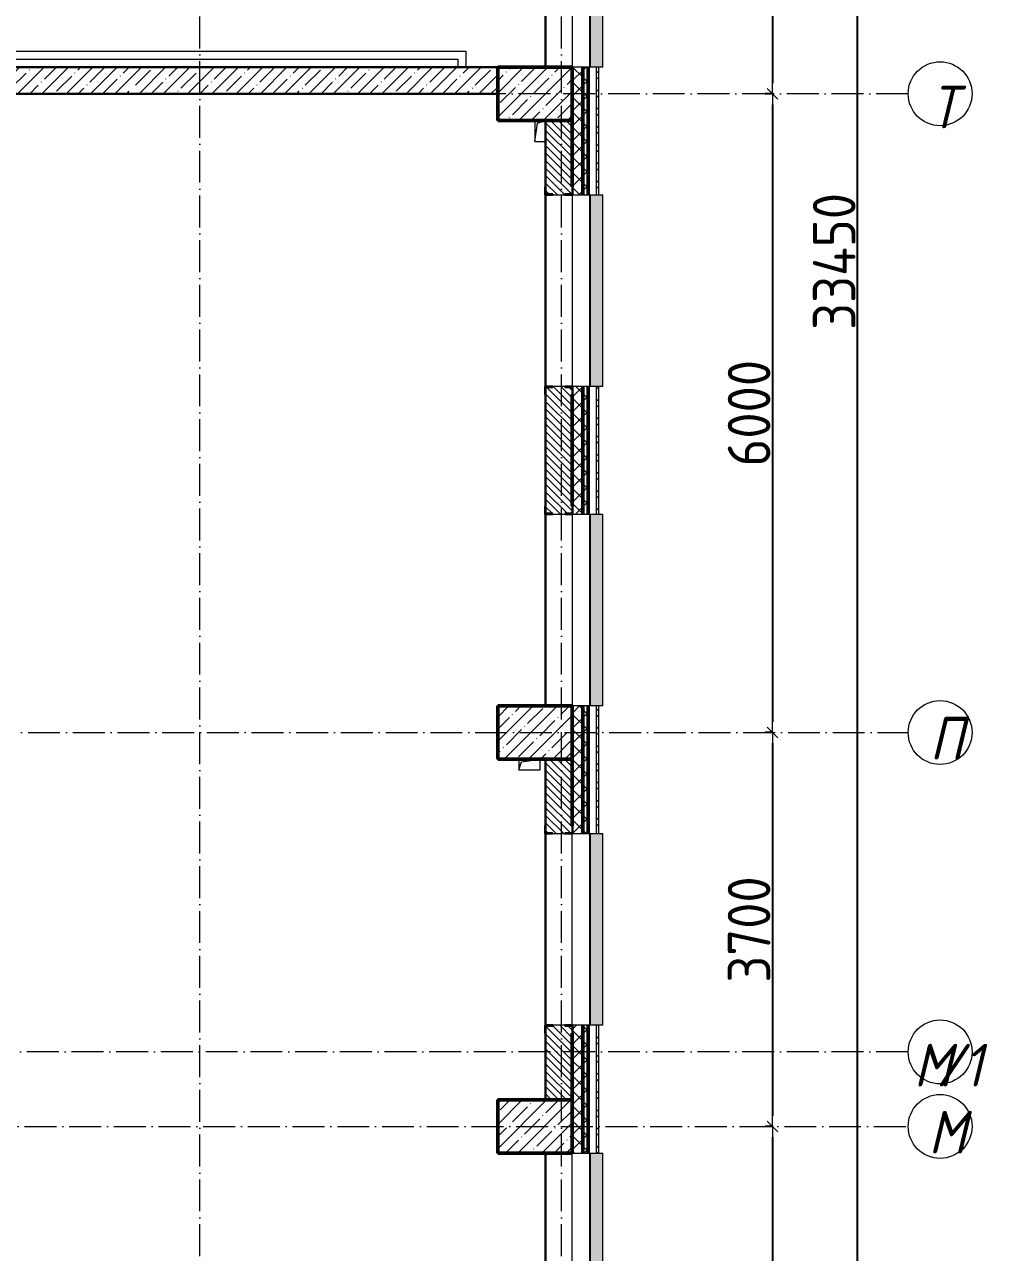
# Model space of a CAD drawing. Header units: millimetres. Extents: x -213536 to 1564669, y -45299 to 942238.
# Drawn here: x 568125 to 577174, y 307879 to 319412 of the extents above; entities that cross this region are included whole.
import ezdxf

# ---------------------------------------------------------------- set-up
doc = ezdxf.new("R2010")
doc.units = ezdxf.units.MM
doc.linetypes.add('50_200_ШТРИХ_1Т_ш5_п1_п1_', pattern=[700, 500, -100, 0, -100])
for name, color, linetype, lineweight in [('3) ЖБ 4м', 3, 'Continuous', 30), ('3.1) ЖБ окна 1.2 м', 102, 'Continuous', 30), ('A-____-____-DIMS', 7, 'Continuous', 9), ('A-DETL-____-OTLN-4', 7, 'Continuous', 18), ('A-GENM-____-MCUT', 7, 'Continuous', 25), ('A-GENM-____-OTLN', 7, 'Continuous', 9), ('A-GENM-____-OTLN-1', 7, 'Continuous', 25), ('A-GLAZ-____-OTLN', 7, 'Continuous', 9), ('A-WALL-____-MCUT-1', 7, 'Continuous', 9), ('A-WALL-____-MCUT-2', 7, 'Continuous', 50), ('A-WALL-____-MCUT-3', 7, 'Continuous', 9), ('A-WALL-____-OTLN', 7, 'Continuous', 9), ('A-WALL-____-PATT-1', 7, 'Continuous', 9), ('A-WALL-FNSH-MCUT-1', 7, 'Continuous', 9), ('S-COLS-____-MCUT', 7, 'Continuous', 50), ('S-COLS-____-OTLN', 7, 'Continuous', 9), ('S-GRID-____-IDEN', 7, 'Continuous', 9), ('S-GRID-____-OTLN-1', 7, '50_200_ШТРИХ_1Т_ш5_п1_п1_', 9)]:
    doc.layers.add(name, color=color, linetype=linetype, lineweight=lineweight)
doc.layers.add('A-GLAZ-____-OTLN-1', color=7, linetype='Continuous', lineweight=9, true_color=0xc0c0c0)
doc.styles.add('ISOCPEUR_I', font='isocpeui.ttf', dxfattribs={"width": 0.9, "height": 2.5})
doc.styles.add('СПДС', font='isocpeur.ttf', dxfattribs={"width": 0.9})
doc.dimstyles.new('Размера А3', dxfattribs={"dimtxt": 200, "dimasz": 100, "dimexe": 70, "dimexo": 100, "dimgap": 20, "dimtad": 1, "dimdec": 0, "dimrnd": 10, "dimzin": 0, "dimdsep": 46, "dimtxsty": 'СПДС', "dimblk": 'ARROWHEAD_6', "dimcen": 1, "dimclrd": 256, "dimclre": 256, "dimclrt": 256, "dimazin": 0, "dimtfac": 1, "dimtdec": 0, "dimtmove": 2, "dimatfit": 3, "dimfxl": 1, "dimtolj": 1, "dimtzin": 0, "dimarcsym": 0})
pattern_1 = [(45, (549721.47, 286281.11), (-70.71068, 70.71068), []), (135, (549721.47, 286281.11), (-70.71068, -70.71068), [])]
pattern_2 = [(135, (549721.475, 286281.11), (-35.35534, -35.35534), [])]

# ---------------------------------------------------------------- blocks, each defined once
blk = doc.blocks.new('BSC_Колонна _Прямоугольная - 500х700-25976089-АР1_План отверстий 3 этажа в осях 1-64_А-ГГ')
at = {"layer": 'S-COLS-____-OTLN'}
h = blk.add_hatch(dxfattribs=at)
h.set_pattern_fill('FP_40', color=256, style=0, pattern_type=2)
h.set_pattern_definition([(315, (-32481.04, 23200), (114.04925, 114.04925), []), (315, (-32481.04, 23085.95), (114.04925, 114.04925), [201.613, -40.323, 3.353, -36.97])])
h.paths.add_polyline_path([(-250, 350), (-250, -350), (250, -350), (250, 350)], flags=0)
at = {"layer": 'S-COLS-____-MCUT'}
for p, q in [((250, 350), (-250, 350)), ((-250, 350), (-250, -350)), ((250, -350), (250, 350)), ((-250, -350), (250, -350))]:
    blk.add_line(p, q, dxfattribs=at)
blk = doc.blocks.new('BSC_Колонна _Прямоугольная - 500х700-V126-АР1_План отверстий 3 этажа в осях 1-64_А-ГГ')
at = {"layer": 'S-COLS-____-OTLN'}
h = blk.add_hatch(dxfattribs=at)
h.set_pattern_fill('FP_149', color=256, style=0, pattern_type=2)
h.set_pattern_definition([(315, (-22781.04, 23200), (114.04925, 114.04925), []), (315, (-22781.04, 23085.95), (114.04925, 114.04925), [201.613, -40.323, 3.353, -36.97])])
h.paths.add_polyline_path([(-250, 350), (-250, -350), (250, -350), (250, 350)], flags=0)
at = {"layer": 'S-COLS-____-MCUT'}
for p, q in [((250, 350), (-250, 350)), ((-250, 350), (-250, -350)), ((250, -350), (250, 350)), ((-250, -350), (250, -350))]:
    blk.add_line(p, q, dxfattribs=at)
blk = doc.blocks.new('BSC_Колонна _Прямоугольная - 500х700-V127-АР1_План отверстий 3 этажа в осях 1-64_А-ГГ')
at = {"layer": 'S-COLS-____-OTLN'}
h = blk.add_hatch(dxfattribs=at)
h.set_pattern_fill('FP_150', color=256, style=0, pattern_type=2)
h.set_pattern_definition([(315, (-26481.04, 23200), (114.04925, 114.04925), []), (315, (-26481.04, 23085.95), (114.04925, 114.04925), [201.613, -40.323, 3.353, -36.97])])
h.paths.add_polyline_path([(-250, 237), (-250, -350), (250, -350), (250, 350), (-250, 350)], flags=0)
at = {"layer": 'S-COLS-____-MCUT'}
for p, q in [((250, 350), (-250, 350)), ((-250, 350), (-250, -350)), ((250, -350), (250, 350)), ((-250, -350), (250, -350))]:
    blk.add_line(p, q, dxfattribs=at)
blk = doc.blocks.new('Фахверк_СКБ_Уголок - 250_2700-27497298-АР1_План отверстий 3 этажа в осях 1-64_А-ГГ')
at = {"layer": 'A-GENM-____-MCUT'}
for p, q in [((200, 181), (125, 181)), ((125, 181), (125, 106)), ((131, 106), (131, 175)), ((131, 175), (200, 175)), ((200, 175), (200, 181)), ((125, 106), (131, 106)), ((131, -6), (125, -6)), ((125, -6), (125, -81)), ((125, -81), (200, -81)), ((131, -75), (131, -6)), ((200, -75), (131, -75)), ((200, -81), (200, -75))]:
    blk.add_line(p, q, dxfattribs=at)
blk = doc.blocks.new('AR_Отверстие прямоугольное _в плите_ - AR_Отверстие прямоугольное _в плите_-30510803-АР1_План отверстий 3 этажа в осях 1-64_А-ГГ')
at = {"layer": 'A-GENM-____-OTLN'}
for p, q in [((-50, 100), (-50, -100)), ((-50, -100), (-25, 75)), ((-25, 75), (50, 100)), ((-50, -100), (50, -100))]:
    blk.add_line(p, q, dxfattribs=at)
blk = doc.blocks.new('AR_Отверстие прямоугольное _в плите_ - AR_Отверстие прямоугольное _в плите_-V183-АР1_План отверстий 3 этажа в осях 1-64_А-ГГ')
at = {"layer": 'A-GENM-____-OTLN'}
for p, q in [((-100, 50), (-100, -50)), ((-100, -50), (-75, 25)), ((-75, 25), (100, 50)), ((100, -50), (100, 50)), ((-100, -50), (100, -50))]:
    blk.add_line(p, q, dxfattribs=at)
blk = doc.blocks.new('Отлив_СКБ - Отлив витража_120_НВФ-31885687-АР1_План отверстий 3 этажа в осях 1-64_А-ГГ')
at = {"layer": 'A-GLAZ-____-OTLN-1'}
for points in [[(0, 0), (0, -2), (1800, -2), (1800, 0), (534, 0)], [(0, -2), (0, -120), (1800, -120), (1800, -2), (534, -2)]]:
    blk.add_hatch(color=256, dxfattribs=at).paths.add_polyline_path(points, flags=0)
at = {"layer": 'A-GLAZ-____-OTLN'}
for p, q in [((0, 0), (1800, 0)), ((1800, -2), (0, -2)), ((0, -120), (0, -83)), ((1800, -83), (1800, -120)), ((0, -120), (1800, -120))]:
    blk.add_line(p, q, dxfattribs=at)
blk = doc.blocks.new('Ось сетки - Круг_Ø6_00__ISO-2_5_0_9K_-25732049-АР1_План отверстий 3 этажа в осях 1-64_А-ГГ')
at = {"layer": 'S-GRID-____-IDEN'}
blk.add_circle((0, 0), 3, dxfattribs=at)
blk = doc.blocks.new('ARROWHEAD_6')
at = {"color": 0, "linetype": 'Continuous'}
for p, q in [((0, 0), (-1, 0)), ((-0.5, -0.5), (0.5, 0.5))]:
    blk.add_line(p, q, dxfattribs=at)
blk = doc.blocks.new('*D5322')
at = {"layer": 'A-____-____-DIMS', "lineweight": -2, "transparency": 16777216}
for p, q in [((575160, 324762), (575084, 324762)), ((575154, 324662), (575154, 318862)), ((575160, 318762), (575084, 318762))]:
    blk.add_line(p, q, dxfattribs=at)
at = {"layer": 'Defpoints', "color": 0, "lineweight": 50, "transparency": 16777216}
for p in [(575260, 324762), (575154, 318762), (575260, 318762)]:
    blk.add_point(p, dxfattribs=at)
at = {"layer": 'A-____-____-DIMS', "lineweight": -2, "transparency": 16777216, "xscale": 100, "yscale": 100, "zscale": 100}
for p, rotation in [((575154, 324762), 90), ((575154, 318762), 270)]:
    blk.add_blockref('ARROWHEAD_6', p, dxfattribs=dict(at, rotation=rotation))
at = {"layer": 'A-____-____-DIMS', "transparency": 16777216, "insert": (574934, 321762), "char_height": 400, "attachment_point": 5, "rotation": 90, "style": 'СПДС'}
blk.add_mtext('\\A1;6000', dxfattribs=at)
blk = doc.blocks.new('*D5323')
at = {"layer": 'A-____-____-DIMS', "lineweight": -2, "transparency": 16777216}
for p, q in [((575160, 318762), (575084, 318762)), ((575154, 318662), (575154, 312862)), ((575160, 312762), (575084, 312762))]:
    blk.add_line(p, q, dxfattribs=at)
at = {"layer": 'Defpoints', "color": 0, "lineweight": 50, "transparency": 16777216}
for p in [(575260, 318762), (575154, 312762), (575260, 312762)]:
    blk.add_point(p, dxfattribs=at)
at = {"layer": 'A-____-____-DIMS', "lineweight": -2, "transparency": 16777216, "xscale": 100, "yscale": 100, "zscale": 100}
for p, rotation in [((575154, 318762), 90), ((575154, 312762), 270)]:
    blk.add_blockref('ARROWHEAD_6', p, dxfattribs=dict(at, rotation=rotation))
at = {"layer": 'A-____-____-DIMS', "transparency": 16777216, "insert": (574934, 315762), "char_height": 400, "attachment_point": 5, "rotation": 90, "style": 'СПДС'}
blk.add_mtext('\\A1;6000', dxfattribs=at)
blk = doc.blocks.new('*D5324')
at = {"layer": 'A-____-____-DIMS', "lineweight": -2, "transparency": 16777216}
for p, q in [((575160, 312762), (575084, 312762)), ((575154, 312662), (575154, 309162)), ((575160, 309062), (575084, 309062))]:
    blk.add_line(p, q, dxfattribs=at)
at = {"layer": 'Defpoints', "color": 0, "lineweight": 50, "transparency": 16777216}
for p in [(575260, 312762), (575154, 309062), (575260, 309062)]:
    blk.add_point(p, dxfattribs=at)
at = {"layer": 'A-____-____-DIMS', "lineweight": -2, "transparency": 16777216, "xscale": 100, "yscale": 100, "zscale": 100}
for p, rotation in [((575154, 312762), 90), ((575154, 309062), 270)]:
    blk.add_blockref('ARROWHEAD_6', p, dxfattribs=dict(at, rotation=rotation))
at = {"layer": 'A-____-____-DIMS', "transparency": 16777216, "insert": (574934, 310912), "char_height": 400, "attachment_point": 5, "rotation": 90, "style": 'СПДС'}
blk.add_mtext('\\A1;3700', dxfattribs=at)
blk = doc.blocks.new('*D5325')
at = {"layer": 'A-____-____-DIMS', "lineweight": -2, "transparency": 16777216}
for p, q in [((575160, 309062), (575084, 309062)), ((575154, 308962), (575154, 303862)), ((575160, 303762), (575084, 303762))]:
    blk.add_line(p, q, dxfattribs=at)
at = {"layer": 'Defpoints', "color": 0, "lineweight": 50, "transparency": 16777216}
for p in [(575260, 309062), (575154, 303762), (575260, 303762)]:
    blk.add_point(p, dxfattribs=at)
at = {"layer": 'A-____-____-DIMS', "lineweight": -2, "transparency": 16777216, "xscale": 100, "yscale": 100, "zscale": 100}
for p, rotation in [((575154, 309062), 90), ((575154, 303762), 270)]:
    blk.add_blockref('ARROWHEAD_6', p, dxfattribs=dict(at, rotation=rotation))
at = {"layer": 'A-____-____-DIMS', "transparency": 16777216, "insert": (574934, 306412), "char_height": 400, "attachment_point": 5, "rotation": 90, "style": 'СПДС'}
blk.add_mtext('\\A1;5300', dxfattribs=at)
blk = doc.blocks.new('*D5327')
at = {"layer": 'A-____-____-DIMS', "lineweight": -2, "transparency": 16777216}
for p, q in [((575948, 333912), (576024, 333912)), ((575954, 300562), (575954, 333812)), ((575948, 300462), (576024, 300462))]:
    blk.add_line(p, q, dxfattribs=at)
at = {"layer": 'Defpoints', "color": 0, "lineweight": 50, "transparency": 16777216}
for p in [(575848, 333912), (575954, 333912), (575848, 300462)]:
    blk.add_point(p, dxfattribs=at)
at = {"layer": 'A-____-____-DIMS', "lineweight": -2, "transparency": 16777216, "xscale": 100, "yscale": 100, "zscale": 100}
for p, rotation in [((575954, 333912), 90), ((575954, 300462), 270)]:
    blk.add_blockref('ARROWHEAD_6', p, dxfattribs=dict(at, rotation=rotation))
at = {"layer": 'A-____-____-DIMS', "transparency": 16777216, "insert": (575734, 317187), "char_height": 400, "attachment_point": 5, "rotation": 90, "style": 'СПДС'}
blk.add_mtext('\\A1;33450', dxfattribs=at)

msp = doc.modelspace()

# ---------------------------------------------------------------- hatches: boundary and pattern name
at = {"layer": 'A-WALL-____-PATT-1'}
h = msp.add_hatch(dxfattribs=at)
h.set_pattern_fill('FP_1', color=256, style=0, pattern_type=2)
h.set_pattern_definition(pattern_1)
h.paths.add_polyline_path([(573371.5, 295812.2), (573371.5, 298012.2), (573277.5, 298012.2), (573277.5, 297937.2), (573271.5, 297937.2), (573271.5, 295812.2)], flags=0)
h.paths.add_polyline_path([(573371.5, 299812.2), (573371.5, 301012.2), (573277.5, 301012.2), (573277.5, 300937.2), (573271.5, 300937.2), (573271.5, 299887.2), (573277.5, 299887.2), (573277.5, 299812.2)], flags=0)
h.paths.add_polyline_path([(573371.5, 302812.2), (573371.5, 304012.2), (573271.5, 304012.2), (573271.5, 302887.2), (573277.5, 302887.2), (573277.5, 302812.2)], flags=0)
h.paths.add_polyline_path([(573371.5, 305812.2), (573371.5, 307012.2), (573277.5, 307012.2), (573277.5, 306937.2), (573271.5, 306937.2), (573271.5, 305887.2), (573277.5, 305887.2), (573277.5, 305812.2)], flags=0)
h.paths.add_polyline_path([(573271.5, 308812.2), (573371.5, 308812.2), (573371.5, 310012.2), (573277.5, 310012.2), (573277.5, 309937.2), (573271.5, 309937.2), (573271.5, 309312.2)], flags=0)
h.paths.add_polyline_path([(573277.5, 311812.2), (573371.5, 311812.2), (573371.5, 313012.2), (573271.5, 313012.2), (573271.5, 311887.2), (573277.5, 311887.2), (573277.5, 311818.2)], flags=0)
h.paths.add_polyline_path([(573277.5, 314812.2), (573371.5, 314812.2), (573371.5, 316012.2), (573277.5, 316012.2), (573277.5, 315937.2), (573271.5, 315937.2), (573271.5, 314887.2), (573277.5, 314887.2), (573277.5, 314818.2)], flags=0)
h.paths.add_polyline_path([(573277.5, 317812.2), (573371.5, 317812.2), (573371.5, 319012.2), (573271.5, 319012.2), (573271.5, 317887.2), (573277.5, 317887.2), (573277.5, 317818.2)], flags=0)
h.paths.add_polyline_path([(573371.5, 320812.2), (573371.5, 322012.2), (573277.5, 322012.2), (573277.5, 321937.2), (573271.5, 321937.2), (573271.5, 320887.2), (573277.5, 320887.2), (573277.5, 320812.2)], flags=0)
h.paths.add_polyline_path([(573277.5, 323812.2), (573371.5, 323812.2), (573371.5, 325012.2), (573271.5, 325012.2), (573271.5, 323887.2), (573277.5, 323887.2), (573277.5, 323818.2)], flags=0)
h.paths.add_polyline_path([(573371.5, 326812.2), (573371.5, 328062.2), (573277.5, 328062.2), (573277.5, 327987.2), (573271.5, 327987.2), (573271.5, 326887.2), (573277.5, 326887.2), (573277.5, 326812.2)], flags=0)
h.paths.add_polyline_path([(573371.5, 329862.2), (573371.5, 334012.2), (573271.5, 334012.2), (573271.5, 329862.2)], flags=0)
h = msp.add_hatch(dxfattribs=at)
h.set_pattern_fill('FP_1', color=256, style=0, pattern_type=2)
h.set_pattern_definition(pattern_1)
h.paths.add_polyline_path([(573421.5, 295812.2), (573421.5, 298012.2), (573371.5, 298012.2), (573371.5, 295812.2)], flags=0)
h.paths.add_polyline_path([(573421.5, 299812.2), (573421.5, 301012.2), (573371.5, 301012.2), (573371.5, 299812.2)], flags=0)
h.paths.add_polyline_path([(573421.5, 302812.2), (573421.5, 304012.2), (573371.5, 304012.2), (573371.5, 302812.2)], flags=0)
h.paths.add_polyline_path([(573421.5, 305812.2), (573421.5, 307012.2), (573371.5, 307012.2), (573371.5, 305812.2)], flags=0)
h.paths.add_polyline_path([(573421.5, 308812.2), (573421.5, 310012.2), (573371.5, 310012.2), (573371.5, 308812.2)], flags=0)
h.paths.add_polyline_path([(573371.5, 311812.2), (573421.5, 311812.2), (573421.5, 313012.2), (573371.5, 313012.2), (573371.5, 312816.1)], flags=0)
h.paths.add_polyline_path([(573371.5, 314812.2), (573421.5, 314812.2), (573421.5, 316012.2), (573371.5, 316012.2)], flags=0)
h.paths.add_polyline_path([(573421.5, 317812.2), (573421.5, 319012.2), (573371.5, 319012.2), (573371.5, 317812.2)], flags=0)
h.paths.add_polyline_path([(573371.5, 320812.2), (573421.5, 320812.2), (573421.5, 322012.2), (573371.5, 322012.2), (573371.5, 321416.4)], flags=0)
h.paths.add_polyline_path([(573371.5, 323812.2), (573421.5, 323812.2), (573421.5, 325012.2), (573371.5, 325012.2), (573371.5, 324856.5)], flags=0)
h.paths.add_polyline_path([(573421.5, 326812.2), (573421.5, 328062.2), (573371.5, 328062.2), (573371.5, 326812.2)], flags=0)
h.paths.add_polyline_path([(573421.5, 329862.2), (573421.5, 334012.2), (573371.5, 334012.2), (573371.5, 329862.2)], flags=0)
h = msp.add_hatch(dxfattribs=at)
h.set_pattern_fill('FP_3', color=256, style=0, pattern_type=2)
h.set_pattern_definition([(45, (549721.47, 286281.11), (-85.5366, 85.5366), []), (45, (549778.5, 286281.11), (-85.5366, 85.5366), [])])
h.paths.add_polyline_path([(573501.5, 296002.2), (573521.5, 296002.2), (573521.5, 298012.2), (573501.5, 298012.2), (573501.5, 296045.5)], flags=0)
h.paths.add_polyline_path([(573521.5, 299812.2), (573521.5, 301012.2), (573501.5, 301012.2), (573501.5, 299812.2)], flags=0)
h.paths.add_polyline_path([(573521.5, 302812.2), (573521.5, 304012.2), (573501.5, 304012.2), (573501.5, 302812.2)], flags=0)
h.paths.add_polyline_path([(573521.5, 305812.2), (573521.5, 307012.2), (573501.5, 307012.2), (573501.5, 305812.2)], flags=0)
h.paths.add_polyline_path([(573501.5, 308812.2), (573521.5, 308812.2), (573521.5, 310012.2), (573501.5, 310012.2)], flags=0)
h.paths.add_polyline_path([(573521.5, 311812.2), (573521.5, 313012.2), (573501.5, 313012.2), (573501.5, 311812.2)], flags=0)
h.paths.add_polyline_path([(573521.5, 314812.2), (573521.5, 316012.2), (573501.5, 316012.2), (573501.5, 314812.2)], flags=0)
h.paths.add_polyline_path([(573501.5, 317812.2), (573521.5, 317812.2), (573521.5, 319012.2), (573501.5, 319012.2), (573501.5, 317976.3)], flags=0)
h.paths.add_polyline_path([(573521.5, 320812.2), (573521.5, 322012.2), (573501.5, 322012.2), (573501.5, 320812.2)], flags=0)
h.paths.add_polyline_path([(573521.5, 323812.2), (573521.5, 325012.2), (573501.5, 325012.2), (573501.5, 323812.2)], flags=0)
h.paths.add_polyline_path([(573501.5, 326812.2), (573521.5, 326812.2), (573521.5, 327832.2), (573501.5, 327832.2), (573501.5, 327436.6)], flags=0)
h = msp.add_hatch(dxfattribs=at)
h.set_pattern_fill('FP_38', color=256, style=0, pattern_type=2)
h.set_pattern_definition([(45, (549721.47, 286281.11), (-114.04925, 114.04925), []), (45, (549835.52, 286281.11), (-114.04925, 114.04925), [201.612, -40.322, 3.353, -36.97])])
h.paths.add_polyline_path([(572571.5, 318762.2), (572571.5, 319012.2), (566171.5, 319012.2), (566171.5, 318762.2), (570917.4, 318762.2)], flags=0)
h.paths.add_polyline_path([(565021.5, 318762.2), (565021.5, 319012.2), (564321.5, 319012.2), (564321.5, 318762.2)], flags=0)
h = msp.add_hatch(dxfattribs=at)
h.set_pattern_fill('FP_6', color=256, style=0, pattern_type=2)
h.set_pattern_definition(pattern_2)
h.paths.add_polyline_path([(573202.5, 314812.2), (573202.5, 314818.2), (573271.5, 314818.2), (573271.5, 316006.2), (573202.5, 316006.2), (573202.5, 316012.2), (573090.5, 316012.2), (573090.5, 316006.2), (573021.5, 316006.2), (573021.5, 314818.2), (573090.5, 314818.2), (573090.5, 314812.2)], flags=0)
h.paths.add_polyline_path([(573202.5, 317812.2), (573202.5, 317818.2), (573271.5, 317818.2), (573271.5, 318512.2), (573021.5, 318512.2), (573021.5, 317818.2), (573090.5, 317818.2), (573090.5, 317812.2)], flags=0)
h = msp.add_hatch(dxfattribs=at)
h.set_pattern_fill('FP_6', color=256, style=0, pattern_type=2)
h.set_pattern_definition(pattern_2)
h.paths.add_polyline_path([(573090.5, 309312.2), (573271.5, 309312.2), (573271.5, 310006.2), (573202.5, 310006.2), (573202.5, 310012.2), (573090.5, 310012.2), (573090.5, 310006.2), (573021.5, 310006.2), (573021.5, 309312.2)], flags=0)
h.paths.add_polyline_path([(573090.5, 311812.2), (573202.5, 311812.2), (573202.5, 311818.2), (573271.5, 311818.2), (573271.5, 312512.2), (573021.5, 312512.2), (573021.5, 311818.2), (573090.5, 311818.2)], flags=0)

# ---------------------------------------------------------------- linework, layer by layer
at = {"layer": '3) ЖБ 4м'}
for points in [[(564521.5, 319012.2), (573021.5, 319012.2)], [(567921.5, 318762.2), (572571.5, 318762.2), (572571.5, 318512.2), (573021.5, 318512.2)], [(573021.5, 313012.2), (572571.5, 313012.2), (572571.5, 312512.2), (573021.5, 312512.2)], [(573021.5, 309312.2), (572571.5, 309312.2), (572571.5, 308812.2), (573021.5, 308812.2)]]:
    msp.add_lwpolyline(points, dxfattribs=at)
at = {"layer": '3.1) ЖБ окна 1.2 м'}
for points in [[(573021.5, 319012.2), (573021.5, 324512.2)], [(573021.5, 313012.2), (573021.5, 318512.2)], [(573021.5, 309312.2), (573021.5, 312512.2)], [(573021.5, 304012.2), (573021.5, 308812.2)]]:
    msp.add_lwpolyline(points, dxfattribs=at)
at = {"layer": 'A-DETL-____-OTLN-4'}
for p, q in [((564521.5, 319162.2), (572271.5, 319162.2)), ((572271.5, 319162.2), (572271.5, 319012.2)), ((564521.5, 319087.2), (572196.5, 319087.2)), ((572196.5, 319087.2), (572196.5, 319012.2))]:
    msp.add_line(p, q, dxfattribs=at)
at = {"layer": 'A-WALL-____-MCUT-1'}
for p, q in [((572571.5, 319012.2), (566171.5, 319012.2)), ((566171.5, 318762.2), (572571.5, 318762.2))]:
    msp.add_line(p, q, dxfattribs=at)
at = {"layer": 'A-WALL-____-MCUT-2'}
for p, q in [((573371.5, 317812.2), (573371.5, 319012.2)), ((573421.5, 317812.2), (573421.5, 319012.2)), ((573271.5, 318512.2), (573271.5, 317887.2)), ((573271.5, 315937.2), (573271.5, 314887.2)), ((573371.5, 314812.2), (573371.5, 316012.2)), ((573421.5, 314812.2), (573421.5, 316012.2)), ((573371.5, 311812.2), (573371.5, 313012.2)), ((573421.5, 311812.2), (573421.5, 313012.2)), ((573271.5, 312512.2), (573271.5, 311887.2)), ((573271.5, 309937.2), (573271.5, 309312.2)), ((573371.5, 308812.2), (573371.5, 310012.2)), ((573421.5, 308812.2), (573421.5, 310012.2))]:
    msp.add_line(p, q, dxfattribs=at)
at = {"layer": 'A-WALL-____-MCUT-3'}
for p, q in [((573501.5, 319012.2), (573271.5, 319012.2)), ((573501.5, 317812.2), (573501.5, 319012.2)), ((573021.5, 318512.2), (573021.5, 317887.2)), ((573090.5, 317812.2), (573202.5, 317812.2)), ((573277.5, 317812.2), (573501.5, 317812.2)), ((573021.5, 315937.2), (573021.5, 314887.2)), ((573202.5, 316012.2), (573090.5, 316012.2)), ((573501.5, 316012.2), (573277.5, 316012.2)), ((573501.5, 314812.2), (573501.5, 316012.2)), ((573090.5, 314812.2), (573202.5, 314812.2)), ((573277.5, 314812.2), (573501.5, 314812.2)), ((573501.5, 313012.2), (573271.5, 313012.2)), ((573501.5, 311812.2), (573501.5, 313012.2)), ((573021.5, 312512.2), (573021.5, 311887.2)), ((573090.5, 311812.2), (573202.5, 311812.2)), ((573277.5, 311812.2), (573501.5, 311812.2)), ((573021.5, 309937.2), (573021.5, 309312.2)), ((573202.5, 310012.2), (573090.5, 310012.2)), ((573501.5, 310012.2), (573277.5, 310012.2)), ((573501.5, 308812.2), (573501.5, 310012.2)), ((573271.5, 308812.2), (573501.5, 308812.2))]:
    msp.add_line(p, q, dxfattribs=at)
at = {"layer": 'A-WALL-____-OTLN'}
for p, q in [((573021.5, 319012.2), (573021.5, 320812.2)), ((573271.5, 320812.2), (573271.5, 319012.2)), ((573271.5, 319012.2), (573271.5, 319012.2)), ((573021.5, 316012.2), (573021.5, 317812.2)), ((573271.5, 317812.2), (573271.5, 316012.2)), ((573271.5, 316012.2), (573271.5, 316012.2)), ((573021.5, 313012.2), (573021.5, 314812.2)), ((573271.5, 314812.2), (573271.5, 314812.2)), ((573271.5, 314812.2), (573271.5, 313012.2)), ((573021.5, 310012.2), (573021.5, 311812.2)), ((573271.5, 310012.2), (573271.5, 311812.2)), ((573021.5, 307012.2), (573021.5, 308812.2)), ((573271.5, 307012.2), (573271.5, 308812.2))]:
    msp.add_line(p, q, dxfattribs=at)
at = {"layer": 'A-WALL-FNSH-MCUT-1'}
for p, q in [((573521.5, 319012.2), (573501.5, 319012.2)), ((573521.5, 317812.2), (573521.5, 319012.2)), ((573501.5, 317812.2), (573521.5, 317812.2)), ((573521.5, 316012.2), (573501.5, 316012.2)), ((573521.5, 314812.2), (573521.5, 316012.2)), ((573501.5, 314812.2), (573521.5, 314812.2)), ((573521.5, 313012.2), (573501.5, 313012.2)), ((573521.5, 311812.2), (573521.5, 313012.2)), ((573501.5, 311812.2), (573521.5, 311812.2)), ((573521.5, 310012.2), (573501.5, 310012.2)), ((573521.5, 308812.2), (573521.5, 310012.2)), ((573501.5, 308812.2), (573521.5, 308812.2))]:
    msp.add_line(p, q, dxfattribs=at)
at = {"layer": 'S-GRID-____-OTLN-1', "color": 251, "ltscale": 0.6, "true_color": 0x636466}
for p, q in [((569771.5, 281798.5), (569771.5, 336162.1)), ((573171.5, 281798.5), (573171.5, 336162.1)), ((576429.2, 318762.2), (545052.7, 318762.2)), ((545052.7, 312762.2), (576429.2, 312762.2)), ((576429.2, 309762.2), (545052.7, 309762.2)), ((557621.5, 309062.2), (576429.2, 309062.2))]:
    msp.add_line(p, q, dxfattribs=at)

# ---------------------------------------------------------------- block references
at = {"layer": 'A-GENM-____-OTLN'}
for name, p in [('AR_Отверстие прямоугольное _в плите_ - AR_Отверстие прямоугольное _в плите_-30510803-АР1_План отверстий 3 этажа в осях 1-64_А-ГГ', (572971.5, 318412.2)), ('AR_Отверстие прямоугольное _в плите_ - AR_Отверстие прямоугольное _в плите_-V183-АР1_План отверстий 3 этажа в осях 1-64_А-ГГ', (572871.5, 312462.2))]:
    msp.add_blockref(name, p, dxfattribs=at)
at = {"layer": 'A-GENM-____-OTLN-1'}
for p, rotation in [((573196.5, 317687.2), 89.99999999999991), ((573096.5, 316137.2), 269.9999999999999), ((573196.5, 314687.2), 89.99999999999991), ((573196.5, 311687.2), 89.99999999999991), ((573096.5, 310137.2), 269.9999999999999)]:
    msp.add_blockref('Фахверк_СКБ_Уголок - 250_2700-27497298-АР1_План отверстий 3 этажа в осях 1-64_А-ГГ', p, dxfattribs=dict(at, rotation=rotation))
at = {"layer": 'A-GLAZ-____-OTLN', "rotation": 89.99999999999932}
for p in [(573438.5, 319012.2), (573438.5, 316012.2), (573438.5, 313012.2), (573438.5, 310012.2), (573438.5, 307012.2)]:
    msp.add_blockref('Отлив_СКБ - Отлив витража_120_НВФ-31885687-АР1_План отверстий 3 этажа в осях 1-64_А-ГГ', p, dxfattribs=at)
at = {"layer": 'S-COLS-____-OTLN', "rotation": 89.9999999999999}
for name, p in [('BSC_Колонна _Прямоугольная - 500х700-25976089-АР1_План отверстий 3 этажа в осях 1-64_А-ГГ', (572921.5, 318762.2)), ('BSC_Колонна _Прямоугольная - 500х700-V127-АР1_План отверстий 3 этажа в осях 1-64_А-ГГ', (572921.5, 312762.2)), ('BSC_Колонна _Прямоугольная - 500х700-V126-АР1_План отверстий 3 этажа в осях 1-64_А-ГГ', (572921.5, 309062.2))]:
    msp.add_blockref(name, p, dxfattribs=at)
at = {"layer": 'S-GRID-____-IDEN', "xscale": 99.99999999999993, "yscale": 99.99999999999993, "zscale": 99.99999999999993}
for p, rotation in [((576729.2, 318762.2), 89.9999999999998), ((576729.2, 312762.2), 269.9999999999996), ((576729.2, 309762.2), 89.9999999999998), ((576729.2, 309062.2), 269.9999999999996)]:
    msp.add_blockref('Ось сетки - Круг_Ø6_00__ISO-2_5_0_9K_-25732049-АР1_План отверстий 3 этажа в осях 1-64_А-ГГ', p, dxfattribs=dict(at, rotation=rotation))

# ---------------------------------------------------------------- texts
at = {"layer": 'S-GRID-____-IDEN', "char_height": 400, "attachment_point": 1, "style": 'ISOCPEUR_I'}
for s, insert, width in [('\\fISOCPEUR|b0|i1|c204|p34|;\\W.9;Т', (576636.4, 318838.2), 223.671), ('\\fISOCPEUR|b0|i1|c204|p34|;\\W.9;П', (576631.2, 312908.8), 223.671), ('\\fISOCPEUR|b0|i1|c204|p34|;\\W.9;М', (576481.6, 309838.2), 252.532), ('/1', (576690, 309838.2), 346.329), ('\\fISOCPEUR|b0|i1|c204|p34|;\\W.9;М', (576619.5, 309208.8), 252.532)]:
    msp.add_mtext(s, dxfattribs=dict(at, insert=insert, width=width))

# ---------------------------------------------------------------- dimensions: what is measured, and where the dimension line sits
at = {"layer": 'A-____-____-DIMS'}
for base, p1, p2, picture, middle in [((575954, 333912.2), (575847.9, 300462.2), (575847.9, 333912.2), '*D5327', (575734, 317187.2)), ((575154, 318762.2), (575260.1, 324762.2), (575260.1, 318762.2), '*D5322', (574934, 321762.2)), ((575154, 312762.2), (575260.1, 318762.2), (575260.1, 312762.2), '*D5323', (574934, 315762.2)), ((575154, 309062.2), (575260.1, 312762.2), (575260.1, 309062.2), '*D5324', (574934, 310912.2)), ((575154, 303762.2), (575260.1, 309062.2), (575260.1, 303762.2), '*D5325', (574934, 306412.2))]:
    dim = msp.add_linear_dim(base=base, p1=p1, p2=p2, angle=90, dimstyle='Размера А3', override={"dimtxt": 400}, dxfattribs=at)
    dim.commit()
    dim.dimension.update_dxf_attribs({"geometry": picture, "text_midpoint": middle})

doc.saveas('drawing.dxf')
